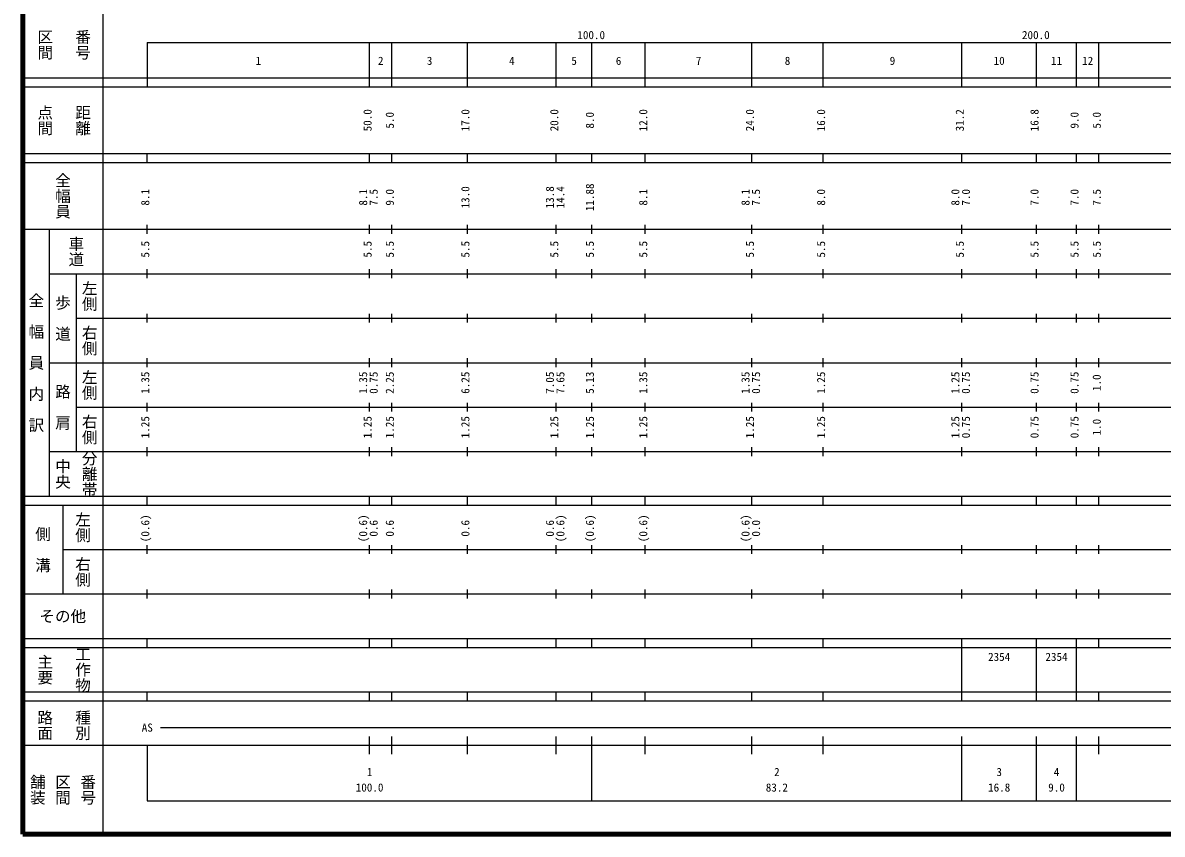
# Model space of a CAD drawing. Units: millimetres on the paper, enlarged 1000 times. Extents: x 34864 to 674864, y -75440 to 284560.
# Drawn here: x 34864 to 291133, y -75440 to 106969 of the extents above; entities that cross this region are included whole.
import ezdxf
from ezdxf.enums import TextEntityAlignment as Align

# ---------------------------------------------------------------- set-up
doc = ezdxf.new("R2010")
doc.units = ezdxf.units.MM
doc.header["$LTSCALE"] = 1000
doc.layers.add('M-TTL', color=2, linetype='Continuous', lineweight=140)
doc.layers.add('M-TTL-BAND', color=7, linetype='Continuous', lineweight=25)
doc.styles.add('@ＭＳ ゴシック', font='')
doc.styles.add('ＭＳ ゴシック', font='')
doc.styles.get('@ＭＳ ゴシック').set_extended_font_data('@MS Gothic')
doc.styles.get('ＭＳ ゴシック').set_extended_font_data('MS Gothic')

msp = doc.modelspace()

# ---------------------------------------------------------------- linework, layer by layer
at = {"layer": 'M-TTL'}
for p, q in [((34864, 284560), (34864, -75440)), ((34864, -75440), (674864, -75440))]:
    msp.add_line(p, q, dxfattribs=at)
at = {"layer": 'M-TTL-BAND'}
for p, q in [((52864, 274560), (52864, -75440)), ((62864, 102560), (573864, 102560)), ((62864, 102560), (62864, 92560)), ((112864, 92560), (112864, 102560)), ((117864, 92560), (117864, 102560)), ((134864, 92560), (134864, 102560)), ((154864, 92560), (154864, 102560)), ((162864, 92560), (162864, 102560)), ((174864, 92560), (174864, 102560)), ((198864, 92560), (198864, 102560)), ((214864, 92560), (214864, 102560)), ((246064, 92560), (246064, 102560)), ((262864, 92560), (262864, 102560)), ((271864, 92560), (271864, 102560)), ((276864, 92560), (276864, 102560)), ((34864, 94560), (573864, 94560)), ((34864, 92560), (573864, 92560)), ((34864, 77560), (573864, 77560)), ((62864, 75560), (62864, 77560)), ((112864, 75560), (112864, 77560)), ((117864, 75560), (117864, 77560)), ((134864, 75560), (134864, 77560)), ((154864, 75560), (154864, 77560)), ((162864, 75560), (162864, 77560)), ((174864, 75560), (174864, 77560)), ((198864, 75560), (198864, 77560)), ((214864, 75560), (214864, 77560)), ((246064, 75560), (246064, 77560)), ((262864, 75560), (262864, 77560)), ((271864, 75560), (271864, 77560)), ((276864, 75560), (276864, 77560)), ((34864, 75560), (573864, 75560)), ((62864, 59560), (62864, 61560)), ((112864, 59560), (112864, 61560)), ((117864, 59560), (117864, 61560)), ((134864, 59560), (134864, 61560)), ((154864, 59560), (154864, 61560)), ((162864, 59560), (162864, 61560)), ((174864, 59560), (174864, 61560)), ((198864, 59560), (198864, 61560)), ((214864, 59560), (214864, 61560)), ((246064, 59560), (246064, 61560)), ((262864, 59560), (262864, 61560)), ((271864, 59560), (271864, 61560)), ((276864, 59560), (276864, 61560)), ((34864, 60560), (573864, 60560)), ((40864, 560), (40864, 60560)), ((62864, 49560), (62864, 51560)), ((112864, 49560), (112864, 51560)), ((117864, 49560), (117864, 51560)), ((134864, 49560), (134864, 51560)), ((154864, 49560), (154864, 51560)), ((162864, 49560), (162864, 51560)), ((174864, 49560), (174864, 51560)), ((198864, 49560), (198864, 51560)), ((214864, 49560), (214864, 51560)), ((246064, 49560), (246064, 51560)), ((262864, 49560), (262864, 51560)), ((271864, 49560), (271864, 51560)), ((276864, 49560), (276864, 51560)), ((40864, 50560), (573864, 50560)), ((46864, 50560), (46864, 10560)), ((62864, 39560), (62864, 41560)), ((112864, 39560), (112864, 41560)), ((117864, 39560), (117864, 41560)), ((134864, 39560), (134864, 41560)), ((154864, 39560), (154864, 41560)), ((162864, 39560), (162864, 41560)), ((174864, 39560), (174864, 41560)), ((198864, 39560), (198864, 41560)), ((214864, 39560), (214864, 41560)), ((246064, 39560), (246064, 41560)), ((262864, 39560), (262864, 41560)), ((271864, 39560), (271864, 41560)), ((276864, 39560), (276864, 41560)), ((46864, 40560), (573864, 40560)), ((62864, 29560), (62864, 31560)), ((112864, 29560), (112864, 31560)), ((117864, 29560), (117864, 31560)), ((134864, 29560), (134864, 31560)), ((154864, 29560), (154864, 31560)), ((162864, 29560), (162864, 31560)), ((174864, 29560), (174864, 31560)), ((198864, 29560), (198864, 31560)), ((214864, 29560), (214864, 31560)), ((246064, 29560), (246064, 31560)), ((262864, 29560), (262864, 31560)), ((271864, 29560), (271864, 31560)), ((276864, 29560), (276864, 31560)), ((40864, 30560), (573864, 30560)), ((46864, 20560), (573864, 20560)), ((62864, 19560), (62864, 21560)), ((112864, 19560), (112864, 21560)), ((117864, 19560), (117864, 21560)), ((134864, 19560), (134864, 21560)), ((154864, 19560), (154864, 21560)), ((162864, 19560), (162864, 21560)), ((174864, 19560), (174864, 21560)), ((198864, 19560), (198864, 21560)), ((214864, 19560), (214864, 21560)), ((246064, 19560), (246064, 21560)), ((262864, 19560), (262864, 21560)), ((271864, 19560), (271864, 21560)), ((276864, 19560), (276864, 21560)), ((40864, 10560), (573864, 10560)), ((62864, 9560), (62864, 11560)), ((112864, 9560), (112864, 11560)), ((117864, 9560), (117864, 11560)), ((134864, 9560), (134864, 11560)), ((154864, 9560), (154864, 11560)), ((162864, 9560), (162864, 11560)), ((174864, 9560), (174864, 11560)), ((198864, 9560), (198864, 11560)), ((214864, 9560), (214864, 11560)), ((246064, 9560), (246064, 11560)), ((262864, 9560), (262864, 11560)), ((271864, 9560), (271864, 11560)), ((276864, 9560), (276864, 11560)), ((34864, 560), (573864, 560)), ((62864, -1440), (62864, 560)), ((112864, -1440), (112864, 560)), ((117864, -1440), (117864, 560)), ((134864, -1440), (134864, 560)), ((154864, -1440), (154864, 560)), ((162864, -1440), (162864, 560)), ((174864, -1440), (174864, 560)), ((198864, -1440), (198864, 560)), ((214864, -1440), (214864, 560)), ((246064, -1440), (246064, 560)), ((262864, -1440), (262864, 560)), ((271864, -1440), (271864, 560)), ((276864, -1440), (276864, 560)), ((34864, -1440), (573864, -1440)), ((43864, -1440), (43864, -21440)), ((43864, -11440), (573864, -11440)), ((62864, -12440), (62864, -10440)), ((112864, -12440), (112864, -10440)), ((117864, -12440), (117864, -10440)), ((134864, -12440), (134864, -10440)), ((154864, -12440), (154864, -10440)), ((162864, -12440), (162864, -10440)), ((174864, -12440), (174864, -10440)), ((198864, -12440), (198864, -10440)), ((214864, -12440), (214864, -10440)), ((246064, -12440), (246064, -10440)), ((262864, -12440), (262864, -10440)), ((271864, -12440), (271864, -10440)), ((276864, -12440), (276864, -10440)), ((62864, -22440), (62864, -20440)), ((112864, -22440), (112864, -20440)), ((117864, -22440), (117864, -20440)), ((134864, -22440), (134864, -20440)), ((154864, -22440), (154864, -20440)), ((162864, -22440), (162864, -20440)), ((174864, -22440), (174864, -20440)), ((198864, -22440), (198864, -20440)), ((214864, -22440), (214864, -20440)), ((246064, -22440), (246064, -20440)), ((262864, -22440), (262864, -20440)), ((271864, -22440), (271864, -20440)), ((276864, -22440), (276864, -20440)), ((34864, -21440), (573864, -21440)), ((34864, -31440), (573864, -31440)), ((62864, -33440), (62864, -31440)), ((112864, -33440), (112864, -31440)), ((117864, -33440), (117864, -31440)), ((134864, -33440), (134864, -31440)), ((154864, -33440), (154864, -31440)), ((162864, -33440), (162864, -31440)), ((174864, -33440), (174864, -31440)), ((198864, -33440), (198864, -31440)), ((214864, -33440), (214864, -31440)), ((246064, -33440), (246064, -31440)), ((262864, -33440), (262864, -31440)), ((271864, -33440), (271864, -31440)), ((276864, -33440), (276864, -31440)), ((34864, -33440), (573864, -33440)), ((246064, -43440), (246064, -33440)), ((262864, -43440), (262864, -33440)), ((262864, -43440), (262864, -33440)), ((271864, -43440), (271864, -33440)), ((34864, -43440), (573864, -43440)), ((62864, -45440), (62864, -43440)), ((112864, -45440), (112864, -43440)), ((117864, -45440), (117864, -43440)), ((134864, -45440), (134864, -43440)), ((154864, -45440), (154864, -43440)), ((162864, -45440), (162864, -43440)), ((174864, -45440), (174864, -43440)), ((198864, -45440), (198864, -43440)), ((214864, -45440), (214864, -43440)), ((246064, -45440), (246064, -43440)), ((262864, -45440), (262864, -43440)), ((271864, -45440), (271864, -43440)), ((276864, -45440), (276864, -43440)), ((34864, -45440), (573864, -45440)), ((65864, -51440), (338864, -51440)), ((112864, -57440), (112864, -53440)), ((117864, -57440), (117864, -53440)), ((134864, -57440), (134864, -53440)), ((154864, -57440), (154864, -53440)), ((162864, -67940), (162864, -53440)), ((174864, -57440), (174864, -53440)), ((198864, -57440), (198864, -53440)), ((214864, -57440), (214864, -53440)), ((246064, -67940), (246064, -53440)), ((262864, -67940), (262864, -53440)), ((271864, -67940), (271864, -53440)), ((276864, -57440), (276864, -53440)), ((34864, -55440), (573864, -55440)), ((62864, -55440), (62864, -67940)), ((62864, -67940), (573864, -67940))]:
    msp.add_line(p, q, dxfattribs=at)

# ---------------------------------------------------------------- texts
at = {"layer": 'M-TTL-BAND', "style": '@ＭＳ ゴシック'}
for s, p in [('区間', (39864, 102060)), ('番号', (48364, 102060)), ('点間', (39864, 85060)), ('距離', (48364, 85060)), ('全幅員', (43864, 68060)), ('車道', (46864, 55560)), ('左側', (49864, 45560)), ('全\u3000幅\u3000員\u3000内\u3000訳', (37864, 30560)), ('歩\u3000道', (43864, 40560)), ('右側', (49864, 35560)), ('左側', (49864, 25560)), ('路\u3000肩', (43864, 20560)), ('右側', (49864, 15560)), ('分離帯', (49864, 5560)), ('中央', (43864, 5560)), ('左側', (48364, -6440)), ('側\u3000溝', (39364, -11440)), ('右側', (48364, -16440)), ('主要', (39864, -38440)), ('工作物', (48364, -38440)), ('路面', (39864, -50940)), ('種別', (48364, -50940)), ('舗装', (38197, -65440)), ('区間', (43864, -65440)), ('番号', (49531, -65440))]:
    msp.add_text(s, height=2566, rotation=270, dxfattribs=at).set_placement(p, align=Align.MIDDLE_CENTER)
at = {"layer": 'M-TTL-BAND', "style": 'ＭＳ ゴシック'}
for s, p in [('100.0', (162708, 102755)), ('200.0', (262708, 102755)), ('1', (87864, 96965)), ('2', (115364, 96965)), ('3', (126364, 96965)), ('4', (144864, 96965)), ('5', (158864, 96965)), ('6', (168864, 96965)), ('7', (186864, 96965)), ('8', (206864, 96965)), ('9', (230464, 96965)), ('10', (254464, 96965)), ('11', (267364, 96965)), ('12', (274364, 96965)), ('AS', (62864, -52940)), ('1', (112864, -62917)), ('2', (204464, -62917)), ('3', (254464, -62917)), ('4', (267364, -62917)), ('100.0', (112864, -66407)), ('83.2', (204464, -66407)), ('16.8', (254464, -66407)), ('9.0', (267364, -66407))]:
    msp.add_text(s, height=1833, dxfattribs=at).set_placement(p, align=Align.BOTTOM_CENTER)
for s, p in [('50.0', (113864, 85060)), ('17.0', (135864, 85060)), ('20.0', (155864, 85060)), ('12.0', (175864, 85060)), ('24.0', (199864, 85060)), ('16.0', (215864, 85060)), ('31.2', (247064, 85060)), ('16.8', (263864, 85060)), ('5.0', (118864, 85060)), ('8.0', (163864, 85060)), ('9.0', (272864, 85060)), ('5.0', (277864, 85060)), ('8.1', (63864, 67734)), ('8.1', (112864, 67734)), ('7.5', (115234, 67734)), ('9.0', (118864, 67734)), ('13.0', (135864, 67734)), ('13.8', (154864, 67734)), ('14.4', (157234, 67734)), ('11.88', (163864, 67734)), ('8.1', (175864, 67734)), ('8.1', (198864, 67734)), ('7.5', (201234, 67734)), ('8.0', (215864, 67734)), ('8.0', (246064, 67734)), ('7.0', (248434, 67734)), ('7.0', (263864, 67734)), ('7.0', (272864, 67734)), ('7.5', (277864, 67734)), ('5.5', (63864, 56060)), ('5.5', (113864, 56060)), ('5.5', (118864, 56060)), ('5.5', (135864, 56060)), ('5.5', (155864, 56060)), ('5.5', (163864, 56060)), ('5.5', (175864, 56060)), ('5.5', (199864, 56060)), ('5.5', (215864, 56060)), ('5.5', (247064, 56060)), ('5.5', (263864, 56060)), ('5.5', (272864, 56060)), ('5.5', (277864, 56060)), ('1.35', (63864, 26060)), ('1.35', (112864, 26060)), ('0.75', (115234, 26060)), ('2.25', (118864, 26060)), ('6.25', (135864, 26060)), ('7.05', (154864, 26060)), ('7.65', (157234, 26060)), ('5.13', (163864, 26060)), ('1.35', (175864, 26060)), ('1.35', (198864, 26060)), ('0.75', (201234, 26060)), ('1.25', (215864, 26060)), ('1.25', (246064, 26060)), ('0.75', (248434, 26060)), ('0.75', (263864, 26060)), ('0.75', (272864, 26060)), ('1.0', (277864, 26060)), ('1.25', (63864, 16060)), ('1.25', (113864, 16060)), ('1.25', (118864, 16060)), ('1.25', (135864, 16060)), ('1.25', (155864, 16060)), ('1.25', (163864, 16060)), ('1.25', (175864, 16060)), ('1.25', (199864, 16060)), ('1.25', (215864, 16060)), ('1.25', (246064, 16060)), ('0.75', (248434, 16060)), ('0.75', (263864, 16060)), ('0.75', (272864, 16060)), ('1.0', (277864, 16060)), ('(0.6)', (63864, -6676)), ('(0.6)', (112864, -6676)), ('0.6', (115234, -6676)), ('0.6', (118864, -6676)), ('0.6', (135864, -6676)), ('0.6', (154864, -6676)), ('(0.6)', (157234, -6676)), ('(0.6)', (163864, -6676)), ('(0.6)', (175864, -6676)), ('(0.6)', (198864, -6676)), ('0.0', (201234, -6676))]:
    msp.add_text(s, height=1833, rotation=90, dxfattribs=at).set_placement(p, align=Align.BOTTOM_CENTER)
msp.add_text('その他', height=2566, dxfattribs=at).set_placement((43864, -26440), align=Align.MIDDLE_CENTER)
for p in [(251964, -37035), (264864, -37035)]:
    msp.add_text('2354', height=1833, dxfattribs=at).set_placement(p, align=Align.BOTTOM_LEFT)

doc.saveas('drawing.dxf')
